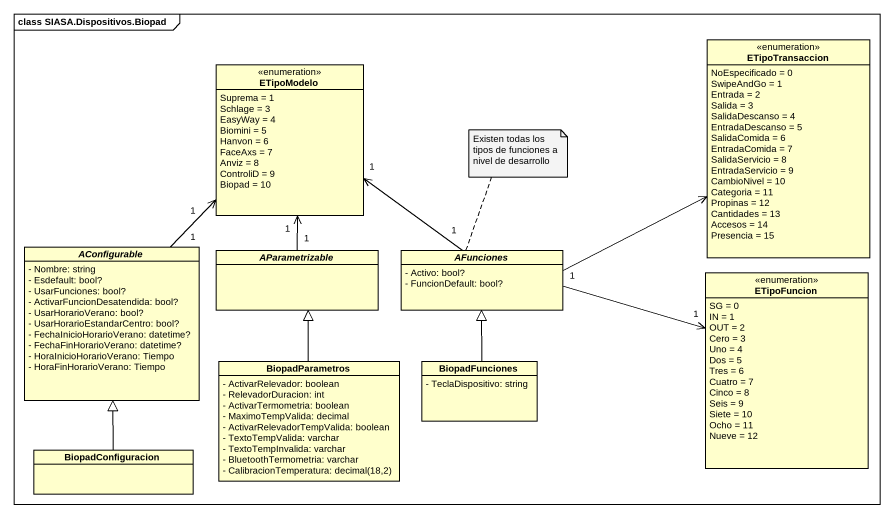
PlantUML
@startuml
mainframe class SIASA.Dispositivos.Biopad
hide circle
hide empty members
skinparam classAttributeIconSize 0
enum ETipoTransaccion {
  NoEspecificado = 0
  SwipeAndGo = 1
  Entrada = 2
  Salida = 3
  SalidaDescanso = 4
  EntradaDescanso = 5
  SalidaComida = 6
  EntradaComida = 7
  SalidaServicio = 8
  EntradaServicio = 9
  CambioNivel = 10
  Categoria = 11
  Propinas = 12
  Cantidades = 13
  Accesos = 14
  Presencia = 15
}
enum ETipoModelo {
  Suprema = 1
  Schlage = 3
  EasyWay = 4
  Biomini = 5
  Hanvon = 6
  FaceAxs = 7
  Anviz = 8
  ControliD = 9
  Biopad = 10
}
abstract class AConfigurable {
  - Nombre: string
  - Esdefault: bool?
  - UsarFunciones: bool?
  - ActivarFuncionDesatendida: bool?
  - UsarHorarioVerano: bool?
  - UsarHorarioEstandarCentro: bool?
  - FechaInicioHorarioVerano: datetime?
  - FechaFinHorarioVerano: datetime?
  - HoraInicioHorarioVerano: Tiempo
  - HoraFinHorarioVerano: Tiempo
}
abstract class AParametrizable
abstract class AFunciones {
  - Activo: bool?
  - FuncionDefault: bool?
}
enum ETipoFuncion {
  SG = 0
  IN = 1
  OUT = 2
  Cero = 3
  Uno = 4
  Dos = 5
  Tres = 6
  Cuatro = 7
  Cinco = 8
  Seis = 9
  Siete = 10
  Ocho = 11
  Nueve = 12
}
class BiopadParametros {
  - ActivarRelevador: boolean
  - RelevadorDuracion: int
  - ActivarTermometria: boolean
  - MaximoTempValida: decimal
  - ActivarRelevadorTempValida: boolean
  - TextoTempValida: varchar
  - TextoTempInvalida: varchar
  - BluetoothTermometria: varchar
  {field} - CalibracionTemperatura: decimal(18,2)
}
class BiopadFunciones {
  - TeclaDispositivo: string
}
class BiopadConfiguracion
AConfigurable "1" -up-> "1" ETipoModelo
AParametrizable "1" -up-> "1" ETipoModelo
AFunciones -right-> ETipoTransaccion
AFunciones "1" -up-> "1" ETipoModelo
AFunciones "1" -right-> "1" ETipoFuncion
BiopadParametros -up-|> AParametrizable
BiopadFunciones -up-|> AFunciones
BiopadConfiguracion -up-|> AConfigurable
note top of AFunciones : Existen todas los tipos de funciones a nivel de desarrollo
@enduml
